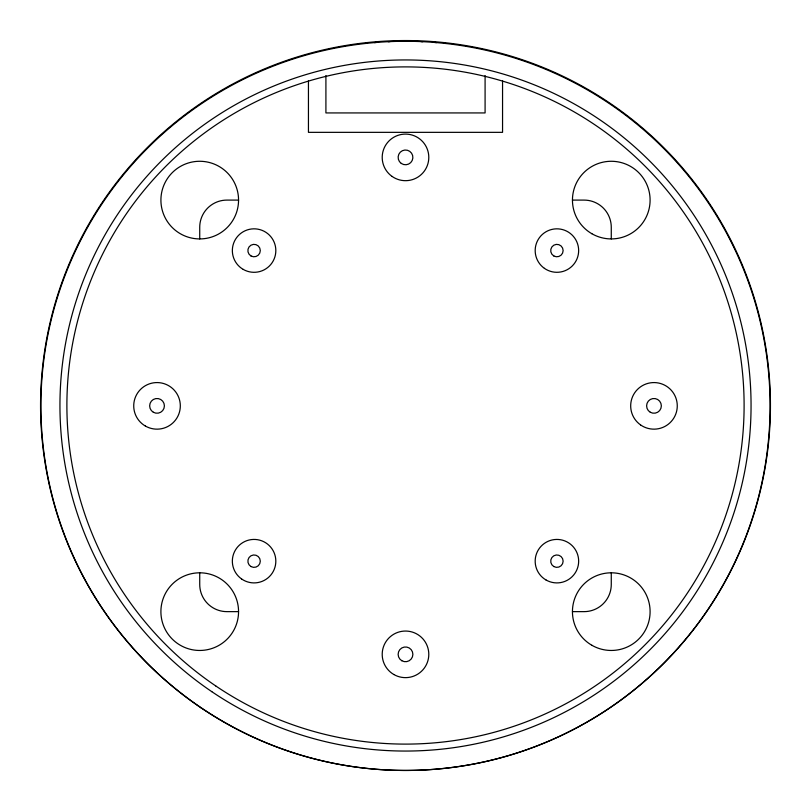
<?xml version="1.0" encoding="UTF-8"?>
<svg xmlns="http://www.w3.org/2000/svg" width="811" height="811" viewBox="0 0 811 811"><rect width="100%" height="100%" fill="white"/><g stroke="black" fill="none" stroke-linecap="round" stroke-linejoin="round"><path stroke-width="1.22" d="M374.439 42.608L376.405 42.446M388.145 41.696L390.081 41.604M238.556 200.094A38.827 38.827 0 0 1 180.316 233.72A38.827 38.827 0 0 1 180.316 166.478A38.827 38.827 0 0 1 238.556 200.094L226.908 200.094A27.179 27.179 0 0 0 199.729 227.273L199.729 238.921M572.444 200.094L584.092 200.094A27.179 27.179 0 0 1 611.271 227.273L611.271 238.921M238.556 611.636A38.827 38.827 0 0 0 180.316 578.01A38.827 38.827 0 0 0 180.316 645.262A38.827 38.827 0 0 0 238.556 611.636L226.908 611.636A27.179 27.179 0 0 1 199.729 584.457L199.729 572.809M572.444 611.636L584.092 611.636A27.179 27.179 0 0 0 611.271 584.457L611.271 572.809M420.919 41.604L422.855 41.696M434.595 42.446L436.561 42.608M502.556 80.928L502.556 132.345L308.444 132.345L308.444 80.928M485.09 75.545L485.09 112.932L325.91 112.932L325.91 75.545M591.858 645.262A38.827 38.827 0 0 0 650.098 611.636A38.827 38.827 0 0 0 591.858 578.01A38.827 38.827 0 0 0 591.858 645.262M591.858 233.72A38.827 38.827 0 0 0 650.098 200.094A38.827 38.827 0 0 0 591.858 166.478A38.827 38.827 0 0 0 591.858 233.72M544.394 268.34A21.745 21.745 0 0 0 578.567 252.525A21.745 21.745 0 0 0 547.78 230.841A21.745 21.745 0 0 0 544.394 268.34M553.812 255.952A6.214 6.214 0 0 0 563.128 250.569A6.214 6.214 0 0 0 553.812 245.186A6.214 6.214 0 0 0 553.812 255.952M546.046 579.997A21.745 21.745 0 0 0 578.659 561.161A21.745 21.745 0 0 0 546.046 542.336A21.745 21.745 0 0 0 546.046 579.997M553.812 566.544A6.214 6.214 0 0 0 563.128 561.161A6.214 6.214 0 0 0 553.812 555.788A6.214 6.214 0 0 0 553.812 566.544M243.209 269.394A21.745 21.745 0 0 0 275.831 250.569A21.745 21.745 0 0 0 243.209 231.743A21.745 21.745 0 0 0 243.209 269.394M250.974 255.952A6.214 6.214 0 0 0 260.301 250.569A6.214 6.214 0 0 0 250.974 245.186A6.214 6.214 0 0 0 250.974 255.952M241.566 578.942A21.745 21.745 0 0 0 275.74 563.118A21.745 21.745 0 0 0 244.952 541.434A21.745 21.745 0 0 0 241.566 578.942M250.974 566.544A6.214 6.214 0 0 0 260.301 561.161A6.214 6.214 0 0 0 250.974 555.788A6.214 6.214 0 0 0 250.974 566.544M223.207 721.608A364.585 364.585 0 0 0 770.085 405.865A364.585 364.585 0 0 0 223.207 90.122A364.585 364.585 0 0 0 223.207 721.608M200.946 707.729A364.95 364.95 0 0 0 769.517 431.533A364.95 364.95 0 0 0 246.037 77.227A364.95 364.95 0 0 0 200.946 707.729M211.813 691.671A345.557 345.557 0 0 0 750.175 430.154A345.557 345.557 0 0 0 254.512 94.674A345.557 345.557 0 0 0 211.813 691.671M215.706 685.913A338.603 338.603 0 0 0 743.241 429.658A338.603 338.603 0 0 0 257.543 100.929A338.603 338.603 0 0 0 215.706 685.913M392.088 176.433A23.296 23.296 0 0 0 428.705 159.483A23.296 23.296 0 0 0 395.717 136.248A23.296 23.296 0 0 0 392.088 176.433M401.252 163.416A7.38 7.38 0 0 0 412.85 158.054A7.38 7.38 0 0 0 402.398 150.694A7.38 7.38 0 0 0 401.252 163.416M640.568 424.913A23.296 23.296 0 0 0 677.175 407.963A23.296 23.296 0 0 0 644.187 384.728A23.296 23.296 0 0 0 640.568 424.913M650.29 412.252A7.38 7.38 0 0 0 661.35 405.865A7.38 7.38 0 0 0 650.29 399.478A7.38 7.38 0 0 0 650.29 412.252M393.852 674.519A23.296 23.296 0 0 0 428.796 654.345A23.296 23.296 0 0 0 393.852 634.172A23.296 23.296 0 0 0 393.852 674.519M401.81 660.732A7.38 7.38 0 0 0 412.88 654.345A7.38 7.38 0 0 0 401.81 647.959A7.38 7.38 0 0 0 401.81 660.732M145.372 426.039A23.296 23.296 0 0 0 180.316 405.865A23.296 23.296 0 0 0 145.372 385.691A23.296 23.296 0 0 0 145.372 426.039M153.34 412.252A7.38 7.38 0 0 0 164.4 405.865A7.38 7.38 0 0 0 153.34 399.478A7.38 7.38 0 0 0 153.34 412.252"/></g></svg>
